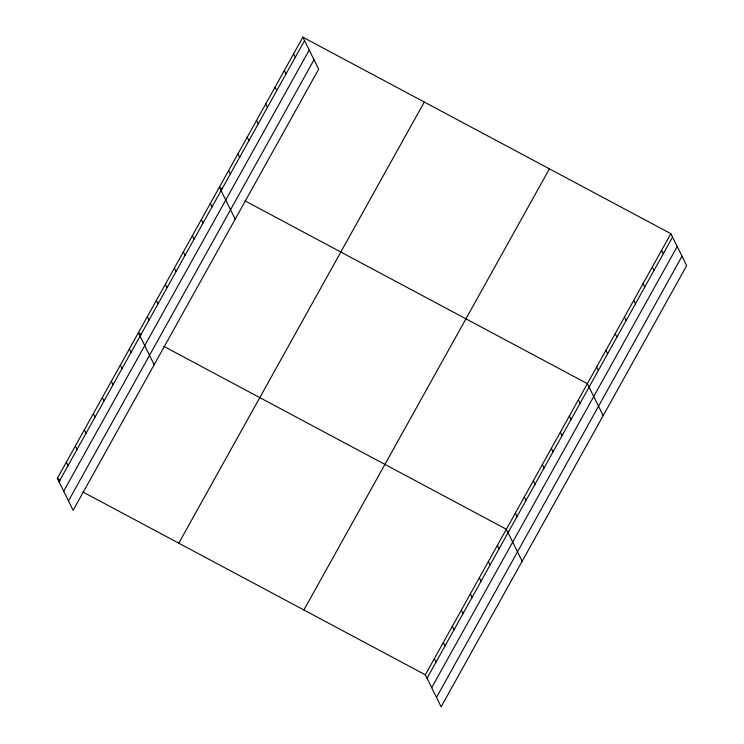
<?xml version="1.0" encoding="UTF-8"?>
<svg xmlns="http://www.w3.org/2000/svg" width="744" height="744" viewBox="0 0 744 744"><rect width="100%" height="100%" fill="white"/><g stroke="black" fill="none" stroke-linecap="round" stroke-linejoin="round"><path stroke-width="1.12" d="M302.864 37.2L318.664 69.183L73.145 510.319L57.344 478.346L302.864 37.2L670.856 233.681L686.656 265.654L441.136 706.8L425.336 674.817L82.854 491.961M59.036 481.777L304.556 40.641M63.696 491.198L309.216 50.053M68.495 500.898L314.005 59.762M178.783 543.185L424.294 102.04M303.896 609.987L549.416 168.842M425.336 674.817L670.856 233.681M427.037 678.258L672.557 237.122M431.687 687.679L677.207 246.534M436.486 697.379L682.006 256.243M222.447 188.827L219.387 187.19L235.188 219.164M244.897 200.806L587.379 383.672L603.179 415.645M141.425 334.4L138.365 332.763L154.166 364.746M163.875 346.388L506.357 529.244L522.158 561.227M57.344 478.346L60.404 479.973M661.583 250.347L663.276 253.788M652.302 267.012L654.004 270.453M643.03 283.678L644.732 287.119M633.758 300.344L635.45 303.775M624.476 317.009L626.178 320.441M615.204 333.675L616.906 337.106M605.932 350.34L607.625 353.772M596.651 367.006L598.353 370.438M578.376 399.844L580.078 403.285M569.374 416.017L571.076 419.458M560.371 432.19L562.073 435.631M551.369 448.372L553.071 451.803M542.367 464.544L544.069 467.985M533.364 480.717L535.066 484.158M524.362 496.899L526.064 500.331M293.582 53.866L295.284 57.307M515.36 513.072L517.061 516.513M284.31 70.531L286.012 73.972M275.038 87.197L276.731 90.638M497.355 545.417L499.057 548.858M265.757 103.862L267.459 107.303M488.352 561.599L490.054 565.031M256.485 120.528L258.187 123.969M479.35 577.772L481.052 581.213M247.213 137.194L248.905 140.635M470.348 593.945L472.049 597.386M237.931 153.859L239.633 157.3M461.345 610.117L463.047 613.558M228.659 170.525L230.361 173.966M452.343 626.299L454.045 629.731M443.34 642.472L445.042 645.913M210.385 203.363L212.077 206.804M434.338 658.645L436.04 662.086M201.382 219.536L203.075 222.977M192.38 235.718L194.072 239.149M183.377 251.891L185.07 255.332M174.375 268.063L176.068 271.504M165.373 284.236L167.065 287.677M156.37 300.418L158.063 303.85M147.368 316.591L149.06 320.032M129.363 348.936L131.056 352.377M120.361 365.118L122.053 368.55M111.358 381.291L113.051 384.732M102.356 397.463L104.048 400.904M93.353 413.645L95.046 417.077M84.351 429.818L86.044 433.259M75.349 445.991L77.041 449.432M66.346 462.163L68.039 465.605"/></g></svg>
